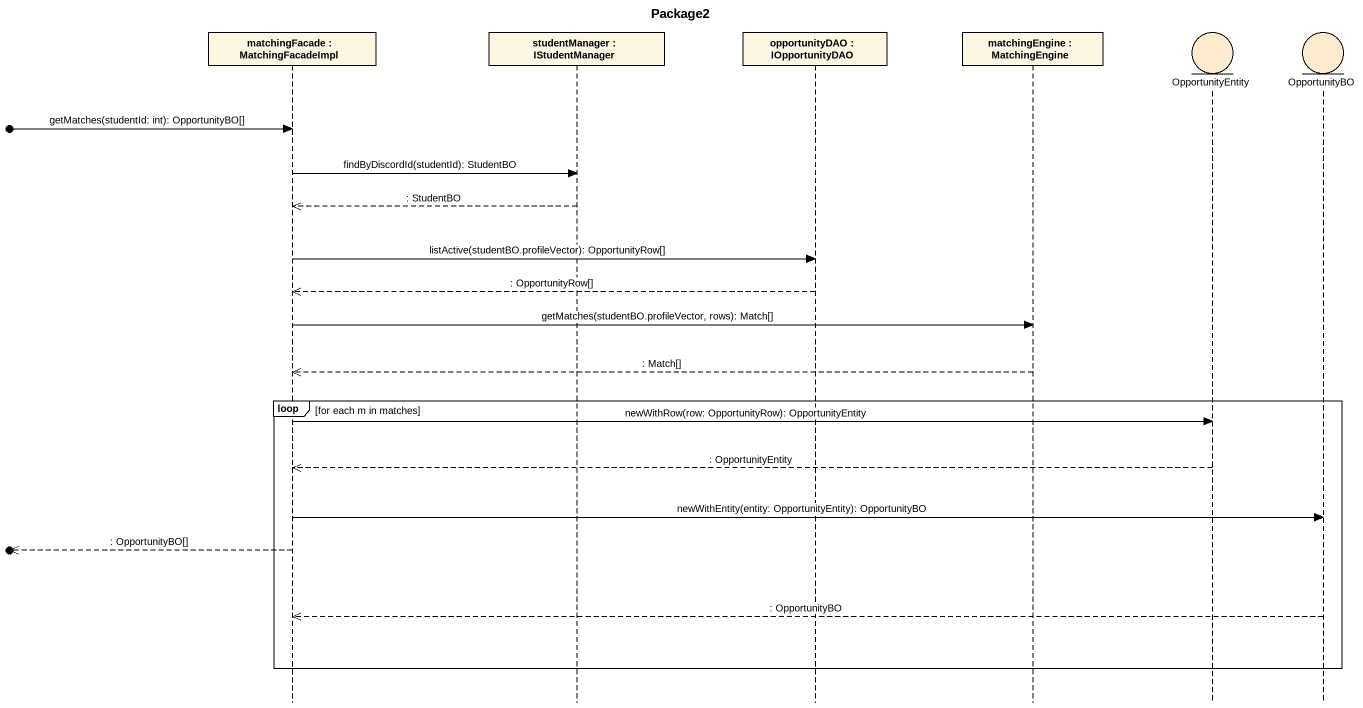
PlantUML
@startuml
title Package2
hide footbox
participant "matchingFacade : MatchingFacadeImpl" as matchingFacade
participant "studentManager : IStudentManager" as studentManager
participant "opportunityDAO : IOpportunityDAO" as opportunityDAO
participant "matchingEngine : MatchingEngine" as matchingEngine
entity OpportunityEntity #FFEBCD
entity OpportunityBO #FFEBCD

[o-> matchingFacade : getMatches(studentId: int): OpportunityBO[]
matchingFacade -> studentManager : findByDiscordId(studentId): StudentBO
studentManager -->> matchingFacade : : StudentBO
matchingFacade -> opportunityDAO : listActive(studentBO.profileVector): OpportunityRow[]
opportunityDAO -->> matchingFacade : : OpportunityRow[]
matchingFacade -> matchingEngine : getMatches(studentBO.profileVector, rows): Match[]
matchingEngine -->> matchingFacade : : Match[]
loop for each m in matches
  matchingFacade -> OpportunityEntity : newWithRow(row: OpportunityRow): OpportunityEntity
  OpportunityEntity -->> matchingFacade : : OpportunityEntity
  matchingFacade -> OpportunityBO : newWithEntity(entity: OpportunityEntity): OpportunityBO
  [o<<-- matchingFacade : : OpportunityBO[]
  OpportunityBO -->> matchingFacade : : OpportunityBO
end
@enduml
